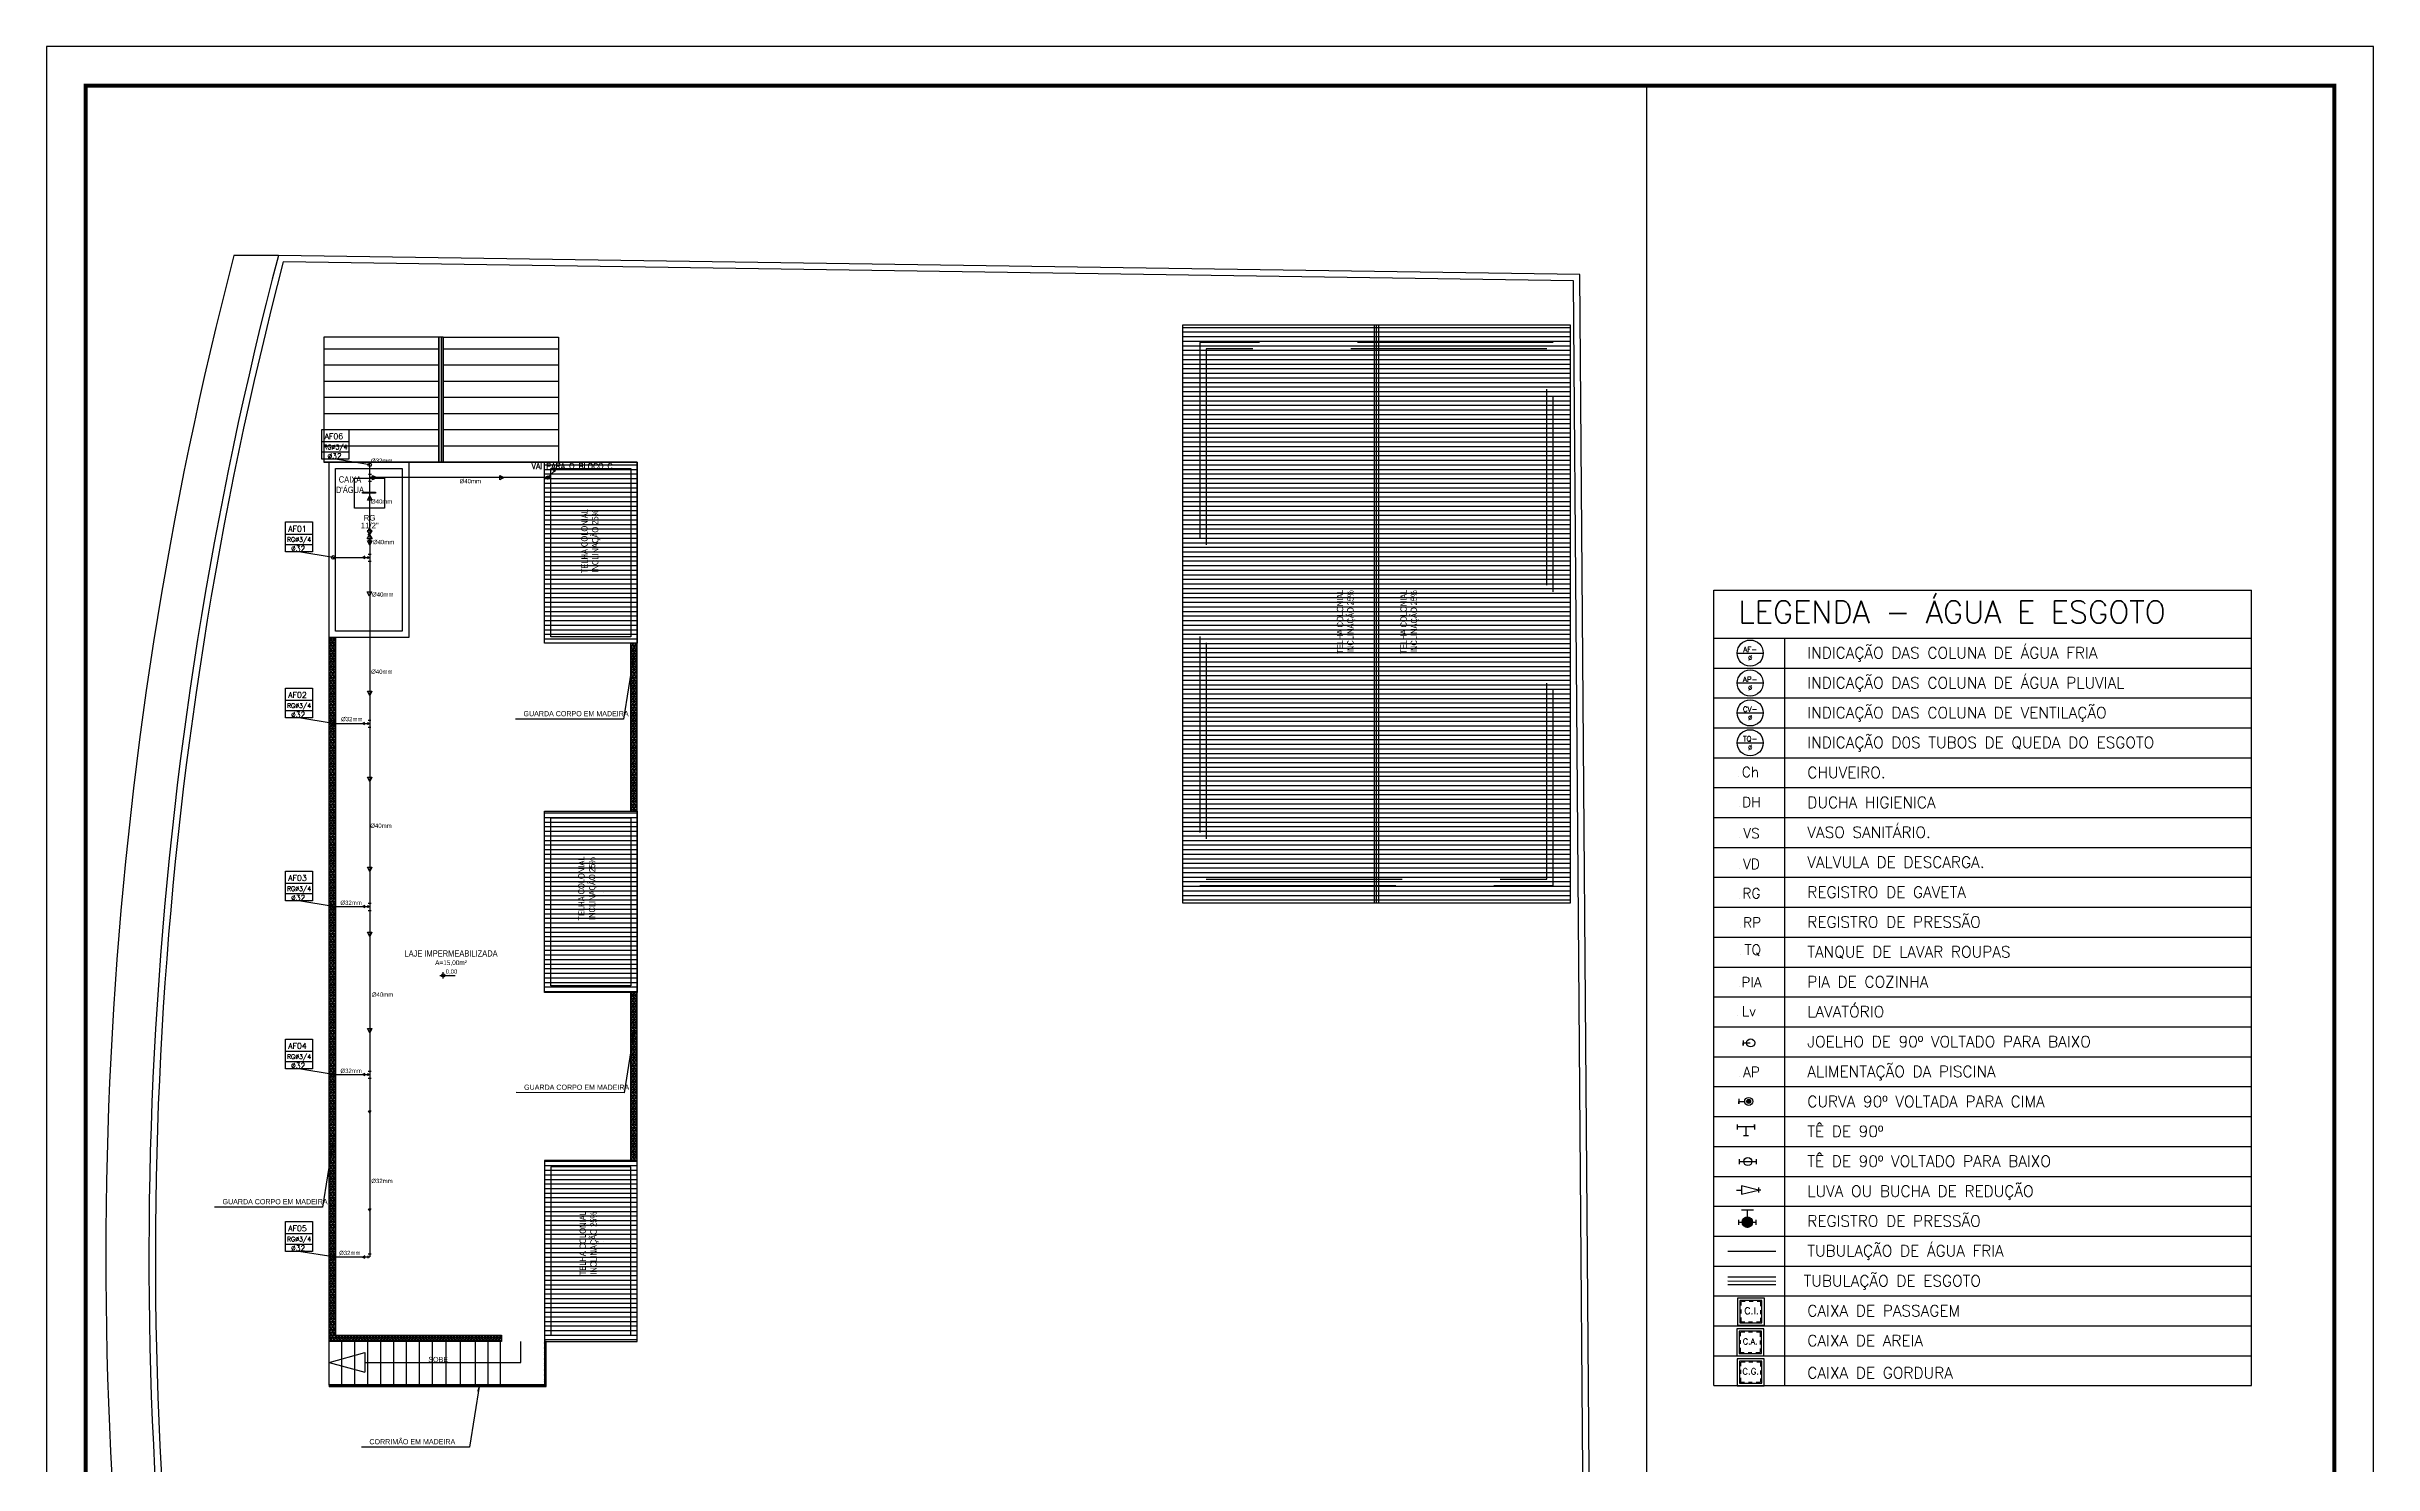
# Model space of a CAD drawing. Header units: millimetres. Extents: x 4156 to 4603, y 996 to 1078.
# Drawn here: x 4448.3 to 4507.7, y 1041.6 to 1077.8 of the extents above; entities that cross this region are included whole.
import ezdxf
from ezdxf.enums import TextEntityAlignment as Align

# ---------------------------------------------------------------- set-up
doc = ezdxf.new("R2010")
doc.units = ezdxf.units.MM
doc.header["$LTSCALE"] = 20
for name, pattern in [('DASHDOT', [1, 0.5, -0.25, 0, -0.25]), ('HIDDEN', [0.375, 0.25, -0.125]), ('HIDDEN2', [0.1875, 0.125, -0.0625]), ('HIDDENX2', [0.75, 0.5, -0.25])]:
    doc.linetypes.add(name, pattern=pattern)
for name, color, linetype in [('-HIDRO', 8, 'Continuous'), ('A-PEN-W', 7, 'Continuous'), ('AF', 5, 'Continuous'), ('CONEXÃO_HIDRÁULICA', 2, 'Continuous'), ('COTAS', 7, 'Continuous'), ('E-txt-g', 3, 'Continuous'), ('Eixo', 4, 'HIDDENX2'), ('HIDROGRAFIA', 4, 'Continuous'), ("LINHA - PROJETU'S", 1, 'Continuous'), ('P2', 1, 'Continuous'), ('Prumadas_L', 1, 'Continuous'), ('Prumadas_Q', 3, 'Continuous'), ('Prumadas_T', 2, 'Continuous'), ('TEXTO', 3, 'Continuous'), ('TUBULAÇÃO_ESGOTO', 5, 'Continuous'), ('TUBULAÇÃO_HIDRÁULICA', 5, 'Continuous'), ('TXT_0', 7, 'Continuous'), ('TXT_1', 2, 'Continuous'), ('TXT_2', 6, 'Continuous')]:
    doc.layers.add(name, color=color, linetype=linetype)
doc.layers.add('E-Txt-W', color=7, linetype='Continuous', lineweight=20)
doc.styles.add('ADITIVOCAD', font='ROMANS.shx')
doc.styles.add('F2', font='ARIALN.TTF')
doc.styles.add('R80', font='simplex.shx', dxfattribs={"height": 12})
doc.styles.add('REG60', font='romans.shx', dxfattribs={"width": 0.8, "height": 0.15})
doc.styles.add('REG80', font='romans.shx', dxfattribs={"width": 0.8, "height": 0.2})
doc.styles.add('ROMANS', font='romans__.ttf', dxfattribs={"height": 0.1})
doc.styles.get("Standard").update_dxf_attribs({"font": 'arial.ttf'})
doc.dimstyles.get("Standard").update_dxf_attribs({"dimtxt": 0.18, "dimasz": 0.18, "dimexe": 0.18, "dimexo": 0.0625, "dimgap": 0.09, "dimtad": 0, "dimtih": 1, "dimtoh": 1, "dimdec": 4, "dimzin": 0, "dimdsep": 46, "dimtxsty": 'Standard', "dimcen": 0.09, "dimadec": 0, "dimazin": 0, "dimtfac": 1, "dimtdec": 4, "dimtofl": 0, "dimtmove": 0, "dimatfit": 3, "dimfxl": 1, "dimtolj": 1, "dimtzin": 0, "dimarcsym": 0})
pattern_1 = [(180, (1889.31126, 700.50712), (-2e-17, -0.116875), [])]
pattern_2 = [(0, (1889.31126, 700.507116), (0, 0.06875), []), (60, (1889.31126, 700.507116), (-0.0595392465, 0.034375), []), (120, (1889.31126, 700.507116), (-0.0595392465, -0.034375), [])]

# ---------------------------------------------------------------- blocks, each defined once
blk = doc.blocks.new('TXT-AMB75')
at = {"layer": 'E-txt-g', "style": 'REG80', "width": 0.8, "flags": 8}
blk.add_attdef('TXT', text='', height=0.2, dxfattribs=at).set_placement((0.005, 0.296), align=Align.CENTER)
at = {"layer": 'E-Txt-W', "style": 'REG60', "width": 0.8, "flags": 8}
blk.add_attdef('TXT', text='', height=0.15, dxfattribs=at).set_placement((0.005, 0.027), align=Align.CENTER)
blk = doc.blocks.new('Seta')
at = {"layer": 'AF'}
blk.add_hatch(color=256, dxfattribs=at).paths.add_polyline_path([(-0.1, 0), (-0.1, 0), (0, 0), (0, 0), (0.1, 0), (0, 0), (0, 0)])
for p, q in [((0, 0), (-0.1, 0)), ((-0.1, 0), (-0.1, 0)), ((0.1, 0), (0, 0)), ((0, 0), (0, 0)), ((0, 0), (-0.1, 0)), ((0.1, 0), (0, 0)), ((0, 0), (0, 0))]:
    blk.add_line(p, q, dxfattribs=at)
blk = doc.blocks.new('NV')
at = {"color": 4, "linetype": 'ByBlock', "ltscale": 0.5}
for p, q in [((-1.414, -0.142), (-1.414, 0.107)), ((-1.539, -0.018), (-0.953, -0.018))]:
    blk.add_line(p, q, dxfattribs=at)
at = {"color": 4, "ltscale": 2.5}
blk.add_circle((-1.414, -0.018), 0.0622, dxfattribs=at)
at = {"color": 4}
for points in [[(-1.414, -0.018), (-1.458, 0.026), (-1.476, -0.018), (-1.472, 0.006)], [(-1.414, -0.018), (-1.414, 0.045), (-1.458, 0.026), (-1.438, 0.04)], [(-1.414, -0.018), (-1.352, -0.018), (-1.37, -0.062), (-1.357, -0.041)], [(-1.414, -0.018), (-1.37, -0.062), (-1.414, -0.08), (-1.39, -0.075)]]:
    blk.add_solid(points, dxfattribs=at)
at = {"layer": 'E-Txt-W', "color": 4, "ltscale": 2.5, "style": 'F2'}
blk.add_attdef('COTAPISO', (-1.306, 0.073), '', height=0.15, dxfattribs=at)
blk = doc.blocks.new('CIRCULOS')
at = {"layer": 'COTAS'}
for p, q in [((-4, 0), (4, 0)), ((0, 4), (0, -4))]:
    blk.add_line(p, q, dxfattribs=at)
for radius in [2, 1]:
    blk.add_circle((0, 0), radius, dxfattribs=at)
blk = doc.blocks.new('Adh_Afn')
blk.add_line((-0.25, 0), (0.25, 0))
blk.add_circle((0, 0), 0.25)
at = {"flags": 8}
for tag, p in [('$AF', (0, 0.07)), ('$DIAM', (0, -0.091))]:
    blk.add_attdef(tag, text='', height=0.1, dxfattribs=at).set_placement(p, align=Align.MIDDLE)
blk = doc.blocks.new('ADH_HIUTILIZ1')
blk.add_line((0.12, 0), (0.12, 0))
at = {"flags": 8}
blk.add_attdef('$N', text='', height=0.09, dxfattribs=at).set_placement((0.226, 0.042), align=Align.MIDDLE)
blk = doc.blocks.new('Adh_cx_j90b')
blk.add_lwpolyline([(-0.068, 0.022), (-0.068, -0.022), (-0.068, 0), (-0.006, 0)])
blk.add_circle((0, 0), 0.0359)
blk = doc.blocks.new('Adh_cx_c90c')
h = blk.add_hatch()
h.set_pattern_fill('_U', color=256, scale=0.002, angle=45, style=0, double=1, pattern_type=0)
h.set_pattern_definition([(45, (-6.0733674, -5.0413484), (-0.00141421356, 0.00141421356), []), (135, (-6.0733674, -5.0413484), (-0.00141421356, -0.00141421356), [])])
h.paths.add_polyline_path([(-0.017, 0, 1), (0.017, 0, 1)])
blk.add_lwpolyline([(-0.088, 0.022), (-0.088, -0.023), (-0.088, 0), (-0.036, 0)])
for radius in [0.0359, 0.017]:
    blk.add_circle((0, 0), radius)
blk = doc.blocks.new('Adh_cx_te90')
for p, q in [((-0.075, -0.0225), (-0.075, 0.0225)), ((0.075, 0), (-0.075, 0)), ((0, -0.075), (0, 0)), ((0.075, 0), (0.075, 0.0225)), ((0.075, 0.0225), (0.075, -0.0225)), ((-0.0225, -0.075), (0.0225, -0.075))]:
    blk.add_line(p, q)
blk = doc.blocks.new('Adh_cx_te90b')
for p, q in [((-0.078, 0.0225), (-0.078, -0.0225)), ((-0.078, 0), (0.078, 0)), ((0.078, -0.0225), (0.078, 0.0225))]:
    blk.add_line(p, q)
blk.add_circle((0, 0), 0.0359)
blk = doc.blocks.new('Adh_cx_lvr')
for p, q in [((0, 0), (-0.15, 0.0375)), ((-0.15, 0.0375), (-0.15, -0.0375)), ((-0.15, -0.0375), (0, 0)), ((0, 0.0225), (0, -0.0225)), ((-0.195, 0), (-0.15, 0)), ((0.0225, 0), (0, 0))]:
    blk.add_line(p, q)
blk = doc.blocks.new('Adh_acs_rg')
h = blk.add_hatch()
h.set_pattern_fill('_U', color=256, scale=0.002, angle=45, style=0, double=1)
h.set_pattern_definition([(45, (-7.4131718, -5.1711377), (-0.00141421356, 0.00141421356), []), (135, (-7.4131718, -5.1711377), (-0.00141421356, -0.00141421356), [])])
h.paths.add_polyline_path([(-0.046, 0, 1), (0.046, 0, 1)])
for p, q in [((-0.078, 0.022), (-0.078, -0.022)), ((0.053, 0.108), (-0.053, 0.108)), ((0, 0.046), (0, 0.108)), ((0.078, -0.022), (0.078, 0.022)), ((-0.078, 0), (-0.046, 0)), ((0.046, 0), (0.078, 0))]:
    blk.add_line(p, q)
blk.add_circle((0, 0), 0.046)
blk = doc.blocks.new('Adhs_RefTbl')
at = {"color": 0, "linetype": 'ByBlock', "ltscale": 0.5}
blk.add_line((-0.321, 0), (0.321, 0), dxfattribs=at)
blk = doc.blocks.new('inp_cx')
for p, q in [((40, 40), (-40, 40)), ((-40, 40), (-40, -40)), ((40, -40), (40, 40)), ((-40, -40), (40, -40))]:
    blk.add_line(p, q)
at = {"color": 1, "linetype": 'Continuous', "ltscale": 0.5}
for p, q in [((33, 33), (-33, 33)), ((-33, 33), (-33, -33)), ((33, -33), (33, 33)), ((-33, -33), (33, -33))]:
    blk.add_line(p, q, dxfattribs=at)
at = {"color": 1, "linetype": 'HIDDEN', "ltscale": 0.5}
for p, q in [((30, 30), (-30, 30)), ((-30, 30), (-30, -30)), ((30, -30), (30, 30)), ((-30, -30), (30, -30))]:
    blk.add_line(p, q, dxfattribs=at)
at = {"style": 'R80'}
blk.add_text('C.I.', height=20.59, dxfattribs=at).set_placement((-19.6, -7.5))
blk = doc.blocks.new('_cxgordu')
for p, q in [((40, 40), (-40, 40)), ((-40, 40), (-40, -40)), ((40, -40), (40, 40)), ((-40, -40), (40, -40))]:
    blk.add_line(p, q)
at = {"color": 1, "linetype": 'Continuous', "ltscale": 0.5}
for p, q in [((33, 33), (-33, 33)), ((-33, 33), (-33, -33)), ((33, -33), (33, 33)), ((-33, -33), (33, -33))]:
    blk.add_line(p, q, dxfattribs=at)
at = {"color": 1, "linetype": 'HIDDEN', "ltscale": 0.5}
for p, q in [((30, 30), (-30, 30)), ((-30, 30), (-30, -30)), ((30, -30), (30, 30)), ((-30, -30), (30, -30))]:
    blk.add_line(p, q, dxfattribs=at)
at = {"style": 'R80'}
blk.add_text('C.G.', height=18.48, dxfattribs=at).set_placement((-24.3, -6.9))
blk = doc.blocks.new('_cxareia')
for p, q in [((40, 40), (-40, 40)), ((-40, 40), (-40, -40)), ((40, -40), (40, 40)), ((-40, -40), (40, -40))]:
    blk.add_line(p, q)
at = {"color": 1, "linetype": 'Continuous', "ltscale": 0.5}
for p, q in [((33, 33), (-33, 33)), ((-33, 33), (-33, -33)), ((33, -33), (33, 33)), ((-33, -33), (33, -33))]:
    blk.add_line(p, q, dxfattribs=at)
at = {"color": 1, "linetype": 'HIDDEN', "ltscale": 0.5}
for p, q in [((30, 30), (-30, 30)), ((-30, 30), (-30, -30)), ((30, -30), (30, 30)), ((-30, -30), (30, -30))]:
    blk.add_line(p, q, dxfattribs=at)
at = {"style": 'R80'}
blk.add_text('C.A.', height=17.28, dxfattribs=at).set_placement((-22, -6.1))

msp = doc.modelspace()

# ---------------------------------------------------------------- hatches: boundary and pattern name
at = {"layer": '-HIDRO', "linetype": 'Continuous'}
h = msp.add_hatch(dxfattribs=at)
h.set_pattern_fill('ANSI31', color=256, scale=3.3, angle=135, style=0)
h.set_pattern_definition([(180, (1889.31126, 700.5071), (-6e-17, -0.4125), [])])
h.paths.add_polyline_path([(4455.344, 1067.212), (4458.285, 1067.212), (4458.285, 1070.402), (4455.344, 1070.402)])
h.paths.add_polyline_path([(4461.337, 1067.212), (4458.395, 1067.212), (4458.395, 1070.402), (4461.337, 1070.402)])
h = msp.add_hatch(dxfattribs=at)
h.set_pattern_fill('ANSI31', color=256, scale=0.935, angle=135, style=0)
h.set_pattern_definition(pattern_1)
h.paths.add_polyline_path([(4477.269, 1055.966), (4487.169, 1055.966), (4487.169, 1070.706), (4477.269, 1070.706)])
h = msp.add_hatch(dxfattribs=at)
h.set_pattern_fill('ANSI31', color=256, scale=0.935, angle=135, style=0)
h.set_pattern_definition(pattern_1)
h.paths.add_polyline_path([(4460.98, 1067.212), (4463.345, 1067.212), (4463.345, 1062.592), (4460.98, 1062.592)])
h.paths.add_polyline_path([(4460.98, 1058.302), (4463.345, 1058.302), (4463.345, 1053.682), (4460.98, 1053.682)])
h.paths.add_polyline_path([(4460.98, 1044.772), (4463.345, 1044.772), (4463.345, 1049.392), (4460.98, 1049.392)])
at = {"layer": '-HIDRO'}
h = msp.add_hatch(dxfattribs=at)
h.set_pattern_fill('NET3', color=256, scale=0.55, style=0)
h.set_pattern_definition(pattern_2)
edge = h.paths.add_edge_path()
edge.add_line((4459.88, 1044.937), (4459.88, 1044.772))
edge.add_line((4459.88, 1044.772), (4455.48, 1044.772))
edge.add_line((4455.48, 1044.772), (4455.48, 1062.738))
edge.add_line((4455.48, 1062.738), (4455.645, 1062.738))
edge.add_line((4455.645, 1062.738), (4455.645, 1044.937))
edge.add_line((4455.645, 1044.937), (4459.88, 1044.937))
edge.add_line((4459.88, 1044.937), (4459.88, 1044.772))
h = msp.add_hatch(dxfattribs=at)
h.set_pattern_fill('NET3', color=256, scale=0.55, style=0)
h.set_pattern_definition(pattern_2)
h.paths.add_polyline_path([(4463.345, 1053.682), (4463.18, 1053.682), (4463.18, 1049.392), (4463.345, 1049.392)])
h.paths.add_polyline_path([(4463.345, 1062.592), (4463.18, 1062.592), (4463.18, 1058.302), (4463.345, 1058.302)])
h = msp.add_hatch(dxfattribs=at)
h.set_pattern_fill('NET3', color=256, scale=0.55, style=0)
h.set_pattern_definition(pattern_2)
h.paths.add_polyline_path([(4455.48, 1043.672), (4455.48, 1043.628), (4461.024, 1043.628), (4461.024, 1044.772), (4460.98, 1044.772), (4460.98, 1043.672)])

# ---------------------------------------------------------------- linework, layer by layer
for p, q in [((4454.186, 1072.487), (4453.049, 1072.487)), ((4487.408, 1071.999), (4454.186, 1072.487)), ((4487.244, 1071.837), (4454.311, 1072.322)), ((4487.765, 1005.337), (4487.244, 1071.837)), ((4487.932, 1005.172), (4487.408, 1071.999)), ((4458.285, 1070.402), (4458.285, 1067.212)), ((4458.395, 1070.402), (4458.285, 1070.402)), ((4458.395, 1070.402), (4458.395, 1067.212)), ((4482.164, 1055.966), (4482.164, 1070.706)), ((4482.274, 1055.966), (4482.274, 1070.706)), ((4463.345, 1067.212), (4455.48, 1067.212)), ((4463.345, 1044.772), (4463.345, 1067.212)), ((4463.18, 1058.302), (4463.18, 1062.592)), ((4463.345, 1058.302), (4463.345, 1062.592)), ((4463.18, 1049.392), (4463.18, 1053.682)), ((4463.345, 1049.392), (4463.345, 1053.682))]:
    msp.add_line(p, q, dxfattribs=at)
at = {"layer": '-HIDRO', "linetype": 'Continuous'}
for p, q in [((4458.34, 1070.402), (4458.34, 1067.212)), ((4482.219, 1055.966), (4482.219, 1070.706)), ((4455.48, 1067.212), (4460.98, 1067.212)), ((4463.345, 1049.392), (4461.145, 1049.392)), ((4455.485, 1044.24), (4456.397, 1044.49)), ((4456.397, 1044.49), (4456.397, 1043.99)), ((4458.12, 1043.672), (4458.12, 1044.772)), ((4458.473, 1043.672), (4458.473, 1044.772)), ((4458.832, 1043.672), (4458.832, 1044.772)), ((4459.215, 1043.672), (4459.215, 1044.772)), ((4459.537, 1043.672), (4459.537, 1044.772)), ((4459.853, 1043.672), (4459.853, 1044.772)), ((4455.485, 1044.24), (4456.397, 1043.99))]:
    msp.add_line(p, q, dxfattribs=at)
at = {"layer": '-HIDRO', "linetype": 'HIDDEN2'}
for p, q in [((4455.48, 1043.672), (4455.48, 1044.772)), ((4455.81, 1043.672), (4455.81, 1044.772)), ((4456.14, 1043.672), (4456.14, 1044.772)), ((4456.47, 1043.672), (4456.47, 1044.772)), ((4456.8, 1043.672), (4456.8, 1044.772)), ((4457.13, 1043.672), (4457.13, 1044.772)), ((4457.46, 1043.672), (4457.46, 1044.772)), ((4457.79, 1043.672), (4457.79, 1044.772))]:
    msp.add_line(p, q, dxfattribs=at)
at = {"layer": '-HIDRO', "linetype": 'DASHDOT'}
for p, q in [((4460.371, 1044.24), (4460.371, 1044.772)), ((4456.397, 1044.24), (4460.371, 1044.24))]:
    msp.add_line(p, q, dxfattribs=at)
at = {"layer": '-HIDRO'}
for points in [[(4453.049, 1072.487, 0.099318), (4450.799, 1032.565, 0.188246), (4474.585, 1000.057)], [(4454.186, 1072.487, 0.099873), (4451.879, 1032.784, 0.183533), (4474.4, 1001.488)], [(4454.311, 1072.322, 0.099477), (4452.041, 1032.817, 0.184298), (4474.645, 1001.52)]]:
    msp.add_lwpolyline(points, format="xyb", dxfattribs=at)
for points in [[(4455.344, 1067.212), (4458.285, 1067.212), (4458.285, 1070.402), (4455.344, 1070.402)], [(4461.337, 1067.212), (4458.395, 1067.212), (4458.395, 1070.402), (4461.337, 1070.402)], [(4477.269, 1055.966), (4487.169, 1055.966), (4487.169, 1070.706), (4477.269, 1070.706)], [(4460.98, 1067.212), (4463.345, 1067.212), (4463.345, 1062.592), (4460.98, 1062.592)], [(4461.145, 1067.047), (4463.18, 1067.047), (4463.18, 1062.757), (4461.145, 1062.757)], [(4460.98, 1058.302), (4463.345, 1058.302), (4463.345, 1053.682), (4460.98, 1053.682)], [(4461.145, 1058.137), (4463.18, 1058.137), (4463.18, 1053.847), (4461.145, 1053.847)], [(4460.98, 1044.772), (4463.345, 1044.772), (4463.345, 1049.392), (4460.98, 1049.392)], [(4461.145, 1044.937), (4463.18, 1044.937), (4463.18, 1049.227), (4461.145, 1049.227)]]:
    msp.add_lwpolyline(points, close=True, dxfattribs=at)
at = {"layer": '-HIDRO', "linetype": 'HIDDEN'}
for points in [[(4477.709, 1056.406), (4486.729, 1056.406), (4486.729, 1070.266), (4477.709, 1070.266)], [(4477.874, 1056.571), (4486.564, 1056.571), (4486.564, 1070.101), (4477.874, 1070.101)]]:
    msp.add_lwpolyline(points, close=True, dxfattribs=at)
at = {"layer": '-HIDRO', "linetype": 'Continuous'}
for points in [[(4455.48, 1067.212), (4457.515, 1067.212), (4457.515, 1062.738), (4455.48, 1062.738)], [(4455.645, 1067.047), (4457.35, 1067.047), (4457.35, 1062.903), (4455.645, 1062.903)], [(4456.128, 1066.806), (4456.898, 1066.806), (4456.898, 1066.036), (4456.128, 1066.036)], [(4456.332, 1066.446), (4456.667, 1066.446), (4456.667, 1066.421), (4456.332, 1066.421)]]:
    msp.add_lwpolyline(points, close=True, dxfattribs=at)
at = {"layer": '-HIDRO'}
for points in [[(4459.88, 1044.937), (4459.88, 1044.772), (4455.48, 1044.772), (4455.48, 1062.738), (4455.645, 1062.738), (4455.645, 1044.937), (4459.88, 1044.937), (4459.88, 1044.772)], [(4455.48, 1043.672), (4455.48, 1043.628), (4461.024, 1043.628), (4461.024, 1044.772), (4460.98, 1044.772), (4460.98, 1043.672), (4455.48, 1043.672)]]:
    msp.add_lwpolyline(points, dxfattribs=at)
for p, q in [((4461.068, 1066.817), (4461.263, 1067.012)), ((4461.263, 1067.012), (4461.206, 1066.978)), ((4461.263, 1067.012), (4461.229, 1066.955)), ((4456.58, 1065.461, 2.013), (4456.453, 1065.461, 2.013)), ((4456.453, 1065.256, 2.013), (4456.58, 1065.461, 2.013)), ((4456.453, 1065.461, 2.013), (4456.58, 1065.256, 2.013)), ((4456.58, 1065.256, 2.013), (4456.453, 1065.256, 2.013)), ((4456.517, 1065.359, 2.013), (4456.467, 1065.359, 2.013)), ((4456.48, 1065.498, 2.013), (4456.553, 1065.498, 2.013)), ((4456.48, 1065.219, 2.013), (4456.553, 1065.219, 2.013))]:
    msp.add_line(p, q)
msp.add_ellipse((4461.068, 1066.817), major_axis=(0.0301, 0.0301), ratio=1, start_param=0.785398, end_param=7.068583)
at = {"layer": 'AF'}
for p, q in [((4456.517, 1065.498, 2.013), (4456.517, 1067.142, 2.013)), ((4461.068, 1066.817), (4456.517, 1066.817, 2.013)), ((4456.517, 1065.498, 2.013), (4456.517, 1046.931, 2.013)), ((4456.517, 1065.147, 2.013), (4456.517, 1065.256, 2.013)), ((4455.588, 1064.781), (4456.517, 1064.781, 2.013)), ((4455.583, 1060.544, 0.02), (4456.512, 1060.544, 2.033)), ((4455.588, 1055.872), (4456.517, 1055.872, 2.013)), ((4455.588, 1051.588), (4456.517, 1051.588, 2.013)), ((4455.588, 1046.931), (4456.517, 1046.931, 2.013))]:
    msp.add_line(p, q, dxfattribs=at)
for points in [[(4456.702, 1066.817, 2.002), (4456.592, 1066.762, 2.002), (4456.592, 1066.872, 2.002), (4456.702, 1066.817, 2.002)], [(4459.945, 1066.817, 0.568), (4459.835, 1066.762, 0.568), (4459.835, 1066.872, 0.568), (4459.945, 1066.817, 0.568)], [(4456.517, 1066.352, 2.013), (4456.572, 1066.242, 2.013), (4456.462, 1066.242, 2.013), (4456.517, 1066.352, 2.013)], [(4456.517, 1065.092, 2.013), (4456.462, 1065.202, 2.013), (4456.572, 1065.202, 2.013), (4456.517, 1065.092, 2.013)], [(4456.337, 1064.781, 2.013), (4456.392, 1064.754, 2.013), (4456.392, 1064.809, 2.013), (4456.337, 1064.781, 2.013)], [(4456.511, 1063.79, 2.013), (4456.456, 1063.9, 2.013), (4456.566, 1063.9, 2.013), (4456.511, 1063.79, 2.013)], [(4456.517, 1061.255, 2.013), (4456.462, 1061.365, 2.013), (4456.572, 1061.365, 2.013), (4456.517, 1061.255, 2.013)], [(4456.332, 1060.544, 2.033), (4456.387, 1060.516, 2.033), (4456.387, 1060.571, 2.033), (4456.332, 1060.544, 2.033)], [(4456.517, 1059.067, 2.013), (4456.462, 1059.177, 2.013), (4456.572, 1059.177, 2.013), (4456.517, 1059.067, 2.013)], [(4456.517, 1056.767, 2.013), (4456.462, 1056.877, 2.013), (4456.572, 1056.877, 2.013), (4456.517, 1056.767, 2.013)], [(4456.337, 1055.872, 2.013), (4456.392, 1055.844, 2.013), (4456.392, 1055.899, 2.013), (4456.337, 1055.872, 2.013)], [(4456.517, 1055.105, 2.013), (4456.462, 1055.215, 2.013), (4456.572, 1055.215, 2.013), (4456.517, 1055.105, 2.013)], [(4456.517, 1052.652, 2.013), (4456.462, 1052.762, 2.013), (4456.572, 1052.762, 2.013), (4456.517, 1052.652, 2.013)], [(4456.337, 1051.588, 2.013), (4456.392, 1051.56, 2.013), (4456.392, 1051.615, 2.013), (4456.337, 1051.588, 2.013)], [(4456.517, 1050.607, 2.013), (4456.489, 1050.662, 2.013), (4456.544, 1050.662, 2.013), (4456.517, 1050.607, 2.013)], [(4456.517, 1048.107, 2.013), (4456.489, 1048.162, 2.013), (4456.544, 1048.162, 2.013), (4456.517, 1048.107, 2.013)], [(4456.337, 1046.93, 2.013), (4456.392, 1046.903, 2.013), (4456.392, 1046.958, 2.013), (4456.337, 1046.93, 2.013)]]:
    msp.add_polyline3d(points, dxfattribs=at)
for centre in [(4456.518, 1067.142, 2.015), (4455.588, 1064.781), (4455.588, 1060.543), (4455.588, 1055.872), (4455.588, 1051.588), (4455.588, 1046.931)]:
    msp.add_circle(centre, 0.0452, dxfattribs=at)
at = {"layer": 'CONEXÃO_HIDRÁULICA'}
for p, q in [((4456.559, 1066.901, 2.002), (4456.484, 1066.901, 2.002)), ((4456.568, 1066.85, 2.002), (4456.568, 1066.784, 2.002)), ((4456.559, 1066.719, 2.002), (4456.484, 1066.719, 2.002)), ((4456.471, 1064.814, 2.013), (4456.471, 1064.748, 2.013)), ((4456.479, 1064.865, 2.013), (4456.554, 1064.865, 2.013)), ((4456.479, 1064.683, 2.013), (4456.554, 1064.683, 2.013)), ((4456.466, 1060.577, 2.033), (4456.466, 1060.511, 2.033)), ((4456.474, 1060.628, 2.033), (4456.549, 1060.628, 2.033)), ((4456.474, 1060.446, 2.033), (4456.549, 1060.446, 2.033)), ((4456.471, 1055.905, 2.013), (4456.471, 1055.839, 2.013)), ((4456.479, 1055.956, 2.013), (4456.554, 1055.956, 2.013)), ((4456.479, 1055.774, 2.013), (4456.554, 1055.774, 2.013)), ((4456.471, 1051.621, 2.013), (4456.471, 1051.555, 2.013)), ((4456.479, 1051.672, 2.013), (4456.554, 1051.672, 2.013)), ((4456.479, 1051.49, 2.013), (4456.554, 1051.49, 2.013)), ((4456.471, 1046.964, 2.013), (4456.471, 1046.898, 2.013)), ((4456.479, 1047.015, 2.013), (4456.554, 1047.015, 2.013))]:
    msp.add_line(p, q, dxfattribs=at)
at = {"layer": 'Eixo'}
msp.add_line((4491.185, 1046.318), (4492.409, 1046.317), dxfattribs=at)
at = {"layer": "LINHA - PROJETU'S", "color": 1}
msp.add_line((4489.121, 997.216), (4489.121, 1076.816), dxfattribs=at)
at = {"layer": 'P2'}
msp.add_lwpolyline([(4507.668, 996.216), (4507.668, 1077.816), (4448.268, 1077.816), (4448.268, 996.216)], close=True, dxfattribs=at)
at = {"layer": 'P2', "const_width": 0.1}
msp.add_lwpolyline([(4506.668, 997.216), (4506.668, 1076.816), (4449.268, 1076.816), (4449.268, 997.216)], close=True, dxfattribs=at)
at = {"layer": 'Prumadas_L'}
for p, q in [((4455.294, 1067.738, 5.627), (4455.988, 1067.738, 5.627)), ((4455.294, 1067.472, 5.627), (4455.988, 1067.472, 5.627)), ((4456.517, 1067.142, 2.013), (4455.641, 1067.284, 5.627)), ((4454.365, 1065.378, 3.614), (4455.059, 1065.378, 3.614)), ((4454.365, 1065.111, 3.614), (4455.059, 1065.111, 3.614)), ((4455.588, 1064.781), (4454.712, 1064.923, 3.614)), ((4454.365, 1061.139, 3.614), (4455.059, 1061.139, 3.614)), ((4454.365, 1060.873, 3.614), (4455.059, 1060.873, 3.614)), ((4455.588, 1060.543), (4454.712, 1060.685, 3.614)), ((4454.365, 1056.468, 3.614), (4455.059, 1056.468, 3.614)), ((4454.365, 1056.202, 3.614), (4455.059, 1056.202, 3.614)), ((4455.588, 1055.872), (4454.712, 1056.014, 3.614)), ((4454.365, 1052.184, 3.614), (4455.059, 1052.184, 3.614)), ((4454.365, 1051.918, 3.614), (4455.059, 1051.918, 3.614)), ((4455.588, 1051.588), (4454.712, 1051.729, 3.614)), ((4454.365, 1047.527, 3.614), (4455.059, 1047.527, 3.614)), ((4454.365, 1047.261, 3.614), (4455.059, 1047.261, 3.614)), ((4455.588, 1046.931), (4454.712, 1047.072, 3.614))]:
    msp.add_line(p, q, dxfattribs=at)
at = {"layer": 'Prumadas_Q'}
for p, q in [((4455.294, 1068.045, 5.627), (4455.988, 1068.045, 5.627)), ((4455.294, 1067.284, 5.627), (4455.294, 1068.045, 5.627)), ((4455.988, 1068.045, 5.627), (4455.988, 1067.284, 5.627)), ((4455.988, 1067.284, 5.627), (4455.294, 1067.284, 5.627)), ((4454.365, 1065.685, 3.614), (4455.059, 1065.685, 3.614)), ((4454.365, 1064.923, 3.614), (4454.365, 1065.685, 3.614)), ((4455.059, 1065.685, 3.614), (4455.059, 1064.923, 3.614)), ((4455.059, 1064.923, 3.614), (4454.365, 1064.923, 3.614)), ((4454.365, 1061.446, 3.614), (4455.059, 1061.446, 3.614)), ((4454.365, 1060.685, 3.614), (4454.365, 1061.446, 3.614)), ((4455.059, 1061.446, 3.614), (4455.059, 1060.685, 3.614)), ((4455.059, 1060.685, 3.614), (4454.365, 1060.685, 3.614)), ((4454.365, 1056.775, 3.614), (4455.059, 1056.775, 3.614)), ((4454.365, 1056.014, 3.614), (4454.365, 1056.775, 3.614)), ((4455.059, 1056.775, 3.614), (4455.059, 1056.014, 3.614)), ((4455.059, 1056.014, 3.614), (4454.365, 1056.014, 3.614)), ((4454.365, 1052.491, 3.614), (4455.059, 1052.491, 3.614)), ((4454.365, 1051.729, 3.614), (4454.365, 1052.491, 3.614)), ((4455.059, 1052.491, 3.614), (4455.059, 1051.729, 3.614)), ((4455.059, 1051.729, 3.614), (4454.365, 1051.729, 3.614)), ((4454.365, 1047.834, 3.614), (4455.059, 1047.834, 3.614)), ((4454.365, 1047.072, 3.614), (4454.365, 1047.834, 3.614)), ((4455.059, 1047.834, 3.614), (4455.059, 1047.072, 3.614)), ((4455.059, 1047.072, 3.614), (4454.365, 1047.072, 3.614))]:
    msp.add_line(p, q, dxfattribs=at)
at = {"layer": 'TUBULAÇÃO_ESGOTO'}
for p, q in [((4492.409, 1046.412), (4491.185, 1046.413)), ((4492.409, 1046.222), (4491.185, 1046.222))]:
    msp.add_line(p, q, dxfattribs=at)
at = {"layer": 'TXT_1'}
for p, q in [((4490.832, 1043.647), (4490.832, 1063.943)), ((4490.832, 1063.943), (4504.554, 1063.943)), ((4490.832, 1043.647), (4490.832, 1063.943)), ((4504.554, 1043.647), (4504.554, 1063.943)), ((4490.832, 1062.722), (4504.554, 1062.722)), ((4492.644, 1043.647), (4492.644, 1062.722)), ((4490.832, 1061.959), (4504.554, 1061.959)), ((4490.832, 1061.196), (4504.554, 1061.196)), ((4490.832, 1060.433), (4504.554, 1060.433)), ((4490.832, 1059.67), (4504.554, 1059.67)), ((4490.832, 1058.907), (4504.554, 1058.907)), ((4490.832, 1058.144), (4504.554, 1058.144)), ((4490.832, 1057.381), (4504.554, 1057.381)), ((4490.832, 1056.618), (4504.554, 1056.618)), ((4490.832, 1055.855), (4504.554, 1055.855)), ((4490.832, 1055.092), (4504.554, 1055.092)), ((4490.832, 1054.329), (4504.554, 1054.329)), ((4490.832, 1053.566), (4504.554, 1053.566)), ((4490.832, 1052.803), (4504.554, 1052.803)), ((4490.832, 1052.04), (4504.554, 1052.04)), ((4490.832, 1051.277), (4504.554, 1051.277)), ((4490.832, 1051.277), (4504.554, 1051.277)), ((4490.832, 1050.514), (4504.554, 1050.514)), ((4490.832, 1049.751), (4504.554, 1049.751)), ((4490.832, 1048.988), (4504.554, 1048.988)), ((4490.832, 1048.225), (4504.554, 1048.225)), ((4490.832, 1047.462), (4504.554, 1047.462)), ((4490.832, 1047.462), (4504.554, 1047.462)), ((4490.832, 1046.699), (4504.554, 1046.699)), ((4490.832, 1045.936), (4504.554, 1045.936)), ((4490.832, 1045.173), (4504.554, 1045.173)), ((4490.832, 1044.41), (4504.554, 1044.41)), ((4490.832, 1043.647), (4504.554, 1043.647))]:
    msp.add_line(p, q, dxfattribs=at)

# ---------------------------------------------------------------- block references
at = {"layer": '-HIDRO'}
ref = msp.add_blockref('TXT-AMB75', (4456.009, 1066.405, 2.013), dxfattribs=dict(at, xscale=0.8019000000000002, yscale=0.8019000000000002, zscale=0.8019000000000002))
ref.add_attrib('TXT', 'CAIXA', dxfattribs={"layer": 'E-txt-g', "color": 2, "height": 0.1604, "style": 'F2'}).set_placement((4456.014, 1066.691, 2.013), align=Align.CENTER)
ref.add_attrib('TXT', "D'ÁGUA", dxfattribs={"layer": 'E-Txt-W', "color": 2, "height": 0.1604, "style": 'F2'}).set_placement((4456.014, 1066.426, 2.013), align=Align.CENTER)
ref = msp.add_blockref('TXT-AMB75', (4461.907, 1065.192), dxfattribs=dict(at, xscale=-0.8019000000000002, yscale=0.8019000000000002, zscale=0.8019000000000002, rotation=270))
ref.add_attrib('TXT', 'INCLINAÇÃO 25%', dxfattribs={"layer": 'E-txt-g', "color": 2, "height": 0.16038, "rotation": 90, "style": 'F2'}).set_placement((4462.353, 1065.196), align=Align.CENTER)
ref.add_attrib('TXT', 'TELHA COLONIAL', dxfattribs={"layer": 'E-Txt-W', "color": 2, "height": 0.16038, "rotation": 90, "style": 'F2'}).set_placement((4462.079, 1065.196), align=Align.CENTER)
at = {"layer": '-HIDRO', "yscale": 0.01681679999998471, "zscale": 0.01681679999998471, "rotation": 180}
for p, xscale in [((4462.483, 1065.142), -0.01681679999998471), ((4480.995, 1063.279), 0.01681679999998471), ((4483.443, 1063.279), -0.01681679999998471), ((4462.483, 1056.232), -0.01681679999998471), ((4462.483, 1047.322), -0.01681679999998471)]:
    msp.add_blockref('Seta', p, dxfattribs=dict(at, xscale=xscale))
at = {"layer": '-HIDRO'}
ref = msp.add_blockref('TXT-AMB75', (4481.653, 1063.138), dxfattribs=dict(at, xscale=0.8019000000000002, yscale=0.8019000000000002, zscale=0.8019000000000002, rotation=90))
ref.add_attrib('TXT', 'TELHA COLONIAL', dxfattribs={"layer": 'E-txt-g', "color": 2, "height": 0.16038, "rotation": 90, "style": 'F2'}).set_placement((4481.367, 1063.142), align=Align.CENTER)
ref.add_attrib('TXT', 'INCLINAÇÃO 25%', dxfattribs={"layer": 'E-Txt-W', "color": 2, "height": 0.16038, "rotation": 90, "style": 'F2'}).set_placement((4481.631, 1063.142), align=Align.CENTER)
ref = msp.add_blockref('TXT-AMB75', (4483.276, 1063.138), dxfattribs=dict(at, xscale=0.8019000000000002, yscale=0.8019000000000002, zscale=0.8019000000000002, rotation=90))
ref.add_attrib('TXT', 'TELHA COLONIAL', dxfattribs={"layer": 'E-txt-g', "color": 2, "height": 0.16038, "rotation": 90, "style": 'F2'}).set_placement((4482.99, 1063.142), align=Align.CENTER)
ref.add_attrib('TXT', 'INCLINAÇÃO 25%', dxfattribs={"layer": 'E-Txt-W', "color": 2, "height": 0.16038, "rotation": 90, "style": 'F2'}).set_placement((4483.254, 1063.142), align=Align.CENTER)
ref = msp.add_blockref('TXT-AMB75', (4461.828, 1056.328), dxfattribs=dict(at, xscale=-0.8019000000000002, yscale=0.8019000000000002, zscale=0.8019000000000002, rotation=270))
ref.add_attrib('TXT', 'INCLINAÇÃO 25%', dxfattribs={"layer": 'E-txt-g', "color": 2, "height": 0.16038, "rotation": 90, "style": 'F2'}).set_placement((4462.274, 1056.332), align=Align.CENTER)
ref.add_attrib('TXT', 'TELHA COLONIAL', dxfattribs={"layer": 'E-Txt-W', "color": 2, "height": 0.16038, "rotation": 90, "style": 'F2'}).set_placement((4462, 1056.332), align=Align.CENTER)
ref = msp.add_blockref('TXT-AMB75', (4458.589, 1054.358), dxfattribs=dict(at, xscale=0.8019000000000002, yscale=0.8019000000000002, zscale=0.8019000000000002))
ref.add_attrib('TXT', 'LAJE IMPERMEABILIZADA', dxfattribs={"layer": 'E-txt-g', "color": 2, "height": 0.16038, "style": 'F2'}).set_placement((4458.593, 1054.596), align=Align.CENTER)
ref.add_attrib('TXT', 'A=15,00m²', dxfattribs={"layer": 'E-Txt-W', "height": 0.1203, "style": 'F2'}).set_placement((4458.593, 1054.38), align=Align.CENTER)
ref = msp.add_blockref('NV', (4459.327, 1054.127), dxfattribs=dict(at, xscale=0.66, yscale=0.66, zscale=0.66))
ref.add_attrib('COTAPISO', '0,00', (4458.459, 1054.16), dxfattribs={"layer": 'E-Txt-W', "color": 4, "ltscale": 2.5, "height": 0.11, "style": 'F2'})
ref = msp.add_blockref('TXT-AMB75', (4461.863, 1047.276), dxfattribs=dict(at, xscale=-0.8019000000000002, yscale=0.8019000000000002, zscale=0.8019000000000002, rotation=270))
ref.add_attrib('TXT', 'INCLINAÇÃO 25%', dxfattribs={"layer": 'E-txt-g', "color": 2, "height": 0.16038, "rotation": 90, "style": 'F2'}).set_placement((4462.31, 1047.28), align=Align.CENTER)
ref.add_attrib('TXT', 'TELHA COLONIAL', dxfattribs={"layer": 'E-Txt-W', "color": 2, "height": 0.16038, "rotation": 90, "style": 'F2'}).set_placement((4462.035, 1047.28), align=Align.CENTER)
at = {"layer": 'A-PEN-W', "xscale": -0.011, "yscale": 0.011, "zscale": 0.011, "rotation": 270}
msp.add_blockref('CIRCULOS', (4461.068, 1066.817), dxfattribs=at)
at = {"layer": 'HIDROGRAFIA', "xscale": 0.008583775200052799, "yscale": 0.008583775199185364, "zscale": 0.008583775199171485}
for name, p in [('inp_cx', (4491.775, 1045.533)), ('_cxareia', (4491.759, 1044.753)), ('_cxgordu', (4491.768, 1043.99))]:
    msp.add_blockref(name, p, dxfattribs=at)
at = {"layer": 'TUBULAÇÃO_HIDRÁULICA', "xscale": 1.907505599815886, "yscale": 1.907505599815886, "zscale": 1.907505599815886}
msp.add_blockref('Adhs_RefTbl', (4491.797, 1047.08), dxfattribs=at)
at = {"layer": 'TXT_1'}
ref = msp.add_blockref('Adh_Afn', (4491.757, 1062.34), dxfattribs=dict(at, xscale=1.335253919870773, yscale=1.335253919870773, zscale=1.33525391987112))
ref.add_attrib('$AF', 'AF-', dxfattribs={"layer": '0', "height": 0.1335, "style": 'ADITIVOCAD', "flags": 8}).set_placement((4491.757, 1062.434), align=Align.MIDDLE)
ref.add_attrib('$DIAM', '%%C', dxfattribs={"layer": '0', "height": 0.1335, "style": 'ADITIVOCAD', "flags": 8}).set_placement((4491.757, 1062.219), align=Align.MIDDLE)
ref = msp.add_blockref('Adh_Afn', (4491.757, 1061.577), dxfattribs=dict(at, xscale=1.335253919870773, yscale=1.335253919870773, zscale=1.33525391987112))
ref.add_attrib('$AF', 'AP-', dxfattribs={"layer": '0', "height": 0.1335, "style": 'ADITIVOCAD', "flags": 8}).set_placement((4491.757, 1061.671), align=Align.MIDDLE)
ref.add_attrib('$DIAM', '%%C', dxfattribs={"layer": '0', "height": 0.1335, "style": 'ADITIVOCAD', "flags": 8}).set_placement((4491.757, 1061.456), align=Align.MIDDLE)
ref = msp.add_blockref('Adh_Afn', (4491.757, 1060.814), dxfattribs=dict(at, xscale=1.335253919870773, yscale=1.335253919870773, zscale=1.33525391987112))
ref.add_attrib('$AF', 'CV-', dxfattribs={"layer": '0', "height": 0.1335, "style": 'ADITIVOCAD', "flags": 8}).set_placement((4491.757, 1060.908), align=Align.MIDDLE)
ref.add_attrib('$DIAM', '%%C', dxfattribs={"layer": '0', "height": 0.1335, "style": 'ADITIVOCAD', "flags": 8}).set_placement((4491.757, 1060.693), align=Align.MIDDLE)
ref = msp.add_blockref('Adh_Afn', (4491.757, 1060.051), dxfattribs=dict(at, xscale=1.335253919870773, yscale=1.335253919870773, zscale=1.33525391987112))
ref.add_attrib('$AF', 'TQ-', dxfattribs={"layer": '0', "height": 0.1335, "style": 'ADITIVOCAD', "flags": 8}).set_placement((4491.757, 1060.145), align=Align.MIDDLE)
ref.add_attrib('$DIAM', '%%C', dxfattribs={"layer": '0', "height": 0.1335, "style": 'ADITIVOCAD', "flags": 8}).set_placement((4491.757, 1059.93), align=Align.MIDDLE)
ref = msp.add_blockref('ADH_HIUTILIZ1', (4491.117, 1059.186), dxfattribs=dict(at, xscale=2.861258399723829, yscale=2.861258399723829, zscale=2.861258399723829))
ref.add_attrib('$N', 'Ch', dxfattribs={"layer": '0', "height": 0.2575, "style": 'ADITIVOCAD', "flags": 8}).set_placement((4491.764, 1059.306), align=Align.MIDDLE)
ref = msp.add_blockref('ADH_HIUTILIZ1', (4491.143, 1058.417), dxfattribs=dict(at, xscale=2.861258399723829, yscale=2.861258399723829, zscale=2.861258399723829))
ref.add_attrib('$N', 'DH', dxfattribs={"layer": '0', "height": 0.2575, "style": 'ADITIVOCAD', "flags": 8}).set_placement((4491.79, 1058.538), align=Align.MIDDLE)
ref = msp.add_blockref('ADH_HIUTILIZ1', (4491.143, 1057.622), dxfattribs=dict(at, xscale=2.861258399723829, yscale=2.861258399723829, zscale=2.861258399723829))
ref.add_attrib('$N', 'VS', dxfattribs={"layer": '0', "height": 0.2575, "style": 'ADITIVOCAD', "flags": 8}).set_placement((4491.79, 1057.742), align=Align.MIDDLE)
ref = msp.add_blockref('ADH_HIUTILIZ1', (4491.143, 1056.836), dxfattribs=dict(at, xscale=2.861258399723829, yscale=2.861258399723829, zscale=2.861258399723829))
ref.add_attrib('$N', 'VD', dxfattribs={"layer": '0', "height": 0.2575, "style": 'ADITIVOCAD', "flags": 8}).set_placement((4491.79, 1056.957), align=Align.MIDDLE)
ref = msp.add_blockref('ADH_HIUTILIZ1', (4491.143, 1056.089), dxfattribs=dict(at, xscale=2.861258399723829, yscale=2.861258399723829, zscale=2.861258399723829))
ref.add_attrib('$N', 'RG', dxfattribs={"layer": '0', "height": 0.2575, "style": 'ADITIVOCAD', "flags": 8}).set_placement((4491.79, 1056.21), align=Align.MIDDLE)
ref = msp.add_blockref('ADH_HIUTILIZ1', (4491.157, 1055.346), dxfattribs=dict(at, xscale=2.861258399723829, yscale=2.861258399723829, zscale=2.861258399723829))
ref.add_attrib('$N', 'RP', dxfattribs={"layer": '0', "height": 0.2575, "style": 'ADITIVOCAD', "flags": 8}).set_placement((4491.805, 1055.467), align=Align.MIDDLE)
ref = msp.add_blockref('ADH_HIUTILIZ1', (4491.176, 1054.638), dxfattribs=dict(at, xscale=2.861258399723829, yscale=2.861258399723829, zscale=2.861258399723829))
ref.add_attrib('$N', 'TQ', dxfattribs={"layer": '0', "height": 0.2575, "style": 'ADITIVOCAD', "flags": 8}).set_placement((4491.823, 1054.759), align=Align.MIDDLE)
ref = msp.add_blockref('ADH_HIUTILIZ1', (4491.143, 1053.82), dxfattribs=dict(at, xscale=2.861258399723829, yscale=2.861258399723829, zscale=2.861258399723829))
ref.add_attrib('$N', 'PIA', dxfattribs={"layer": '0', "height": 0.2575, "style": 'ADITIVOCAD', "flags": 8}).set_placement((4491.79, 1053.94), align=Align.MIDDLE)
ref = msp.add_blockref('ADH_HIUTILIZ1', (4491.078, 1053.083), dxfattribs=dict(at, xscale=2.861258399723829, yscale=2.861258399723829, zscale=2.861258399723829))
ref.add_attrib('$N', 'Lv', dxfattribs={"layer": '0', "height": 0.2575, "style": 'ADITIVOCAD', "flags": 8}).set_placement((4491.725, 1053.203), align=Align.MIDDLE)
at = {"layer": 'TXT_1', "xscale": 2.861258399723829, "yscale": 2.861258399723829, "zscale": 2.861258399723829}
for name, p in [('Adh_cx_j90b', (4491.77, 1052.394)), ('Adh_cx_c90c', (4491.719, 1050.9)), ('Adh_cx_te90', (4491.652, 1050.249)), ('Adh_cx_te90b', (4491.697, 1049.366)), ('Adh_cx_lvr', (4491.966, 1048.639)), ('Adh_acs_rg', (4491.686, 1047.818))]:
    msp.add_blockref(name, p, dxfattribs=at)
at = {"layer": 'TXT_1'}
ref = msp.add_blockref('ADH_HIUTILIZ1', (4491.143, 1051.531), dxfattribs=dict(at, xscale=2.861258399723829, yscale=2.861258399723829, zscale=2.861258399723829))
ref.add_attrib('$N', 'AP', dxfattribs={"layer": '0', "height": 0.2575, "style": 'ADITIVOCAD', "flags": 8}).set_placement((4491.79, 1051.651), align=Align.MIDDLE)

# ---------------------------------------------------------------- texts
at = {"layer": '-HIDRO', "style": 'F2'}
for s, p in [('GUARDA CORPO EM MADEIRA', (4460.443, 1060.728)), ('GUARDA CORPO EM MADEIRA', (4460.458, 1051.196)), ('GUARDA CORPO EM MADEIRA', (4452.76, 1048.275)), ('SOBE', (4458.013, 1044.249)), ('CORRIMÃO EM MADEIRA', (4456.51, 1042.151))]:
    msp.add_text(s, height=0.132, dxfattribs=at).set_placement(p)
at = {"layer": 'Prumadas_T', "style": 'ROMANS'}
for s, height, p in [('RG%%C3/4', 0.1164, (4455.642, 1067.539, 5.627)), ('AF06', 0.1455, (4455.602, 1067.799, 5.627)), ('%%C32', 0.1409, (4455.62, 1067.296, 5.627)), ('VAI PARA O BLOCO C', 0.14553, (4461.682, 1067.037)), ('RG%%C3/4', 0.1164, (4454.713, 1065.178, 3.614)), ('AF01', 0.1455, (4454.673, 1065.438, 3.614)), ('%%C32', 0.1409, (4454.691, 1064.935, 3.614)), ('RG%%C3/4', 0.1164, (4454.713, 1060.94, 3.614)), ('AF02', 0.1455, (4454.673, 1061.2, 3.614)), ('%%C32', 0.1409, (4454.691, 1060.697, 3.614)), ('RG%%C3/4', 0.1164, (4454.713, 1056.269, 3.614)), ('AF03', 0.1455, (4454.673, 1056.529, 3.614)), ('%%C32', 0.1409, (4454.691, 1056.026, 3.614)), ('RG%%C3/4', 0.1164, (4454.713, 1051.985, 3.614)), ('AF04', 0.1455, (4454.673, 1052.245, 3.614)), ('%%C32', 0.1409, (4454.691, 1051.742, 3.614)), ('RG%%C3/4', 0.1164, (4454.713, 1047.328, 3.614)), ('AF05', 0.1455, (4454.673, 1047.588, 3.614)), ('%%C32', 0.1409, (4454.691, 1047.085, 3.614))]:
    msp.add_text(s, height=height, rotation=0, dxfattribs=at).set_placement(p, align=Align.CENTER)
at = {"layer": 'TEXTO'}
for s, p in [('Ø32mm', (4456.824, 1067.249)), ('Ø40mm', (4456.822, 1066.208)), ('Ø40mm', (4459.086, 1066.729)), ('Ø40mm', (4456.872, 1065.174, 2.013)), ('Ø40mm', (4456.85, 1063.837)), ('Ø40mm', (4456.827, 1061.865)), ('Ø32mm', (4456.06, 1060.656)), ('Ø40mm', (4456.805, 1057.935)), ('Ø32mm', (4456.042, 1055.968)), ('Ø40mm', (4456.846, 1053.626)), ('Ø32mm', (4456.043, 1051.68)), ('Ø32mm', (4456.83, 1048.871)), ('Ø32mm', (4456.01, 1047.034, 0.349))]:
    msp.add_text(s, height=0.11, dxfattribs=at).set_placement(p, align=Align.MIDDLE_CENTER)
for s, p in [('11/2"', (4456.289, 1065.523, 2.013)), ('RG', (4456.364, 1065.722, 2.013))]:
    msp.add_text(s, height=0.143, dxfattribs=at).set_placement(p)
at = {"layer": 'TXT_0', "style": 'ADITIVOCAD'}
for s, height, p in [('INDICAÇÃO DAS COLUNA DE ÁGUA FRIA', 0.28613, (4493.216, 1062.203)), ('INDICAÇÃO DAS COLUNA DE ÁGUA PLUVIAL', 0.28613, (4493.216, 1061.439)), ('INDICAÇÃO DAS COLUNA DE VENTILAÇÃO', 0.28613, (4493.216, 1060.676)), ('INDICAÇÃO D0S TUBOS DE QUEDA DO ESGOTO', 0.28613, (4493.216, 1059.913)), ('CHUVEIRO.', 0.2861, (4493.216, 1059.15)), ('DUCHA HIGIENICA', 0.28613, (4493.216, 1058.387)), ('VASO SANITÁRIO.', 0.28613, (4493.216, 1057.624)), ('VALVULA DE DESCARGA.', 0.28613, (4493.216, 1056.861)), ('REGISTRO DE GAVETA', 0.28613, (4493.216, 1056.098)), ('REGISTRO DE PRESSÃO', 0.28613, (4493.216, 1055.335)), ('TANQUE DE LAVAR ROUPAS', 0.28613, (4493.216, 1054.572)), ('PIA DE COZINHA', 0.28613, (4493.216, 1053.809)), ('LAVATÓRIO', 0.2861, (4493.216, 1053.046)), ('JOELHO DE 90º VOLTADO PARA BAIXO', 0.28613, (4493.216, 1052.283)), ('ALIMENTAÇÃO DA PISCINA', 0.28613, (4493.216, 1051.52)), ('CURVA 90º VOLTADA PARA CIMA', 0.28613, (4493.216, 1050.757)), ('TÊ DE 90º', 0.2861, (4493.216, 1049.994)), ('TÊ DE 90º VOLTADO PARA BAIXO', 0.28613, (4493.216, 1049.231)), ('LUVA OU BUCHA DE REDUÇÃO', 0.28613, (4493.216, 1048.468)), ('REGISTRO DE PRESSÃO', 0.28613, (4493.216, 1047.705)), ('TUBULAÇÃO DE ÁGUA FRIA', 0.28613, (4493.216, 1046.942)), ('TUBULAÇÃO DE ESGOTO', 0.28613, (4493.122, 1046.179)), ('CAIXA DE PASSAGEM', 0.28613, (4493.216, 1045.416)), ('CAIXA DE AREIA', 0.28613, (4493.216, 1044.653)), ('CAIXA DE GORDURA', 0.28613, (4493.216, 1043.83))]:
    msp.add_text(s, height=height, dxfattribs=at).set_placement(p)
at = {"layer": 'TXT_2', "style": 'ADITIVOCAD'}
msp.add_text('LEGENDA - ÁGUA E ESGOTO', height=0.57225, dxfattribs=at).set_placement((4491.455, 1063.103))

# ---------------------------------------------------------------- leaders
at = {"layer": '-HIDRO'}
for points in [[(4463.248, 1062.255), (4462.993, 1060.654), (4460.238, 1060.656)], [(4463.264, 1052.724), (4463.009, 1051.122), (4460.253, 1051.124)], [(4455.566, 1049.803), (4455.31, 1048.201), (4452.555, 1048.203)], [(4459.316, 1043.679), (4459.061, 1042.077), (4456.305, 1042.079)]]:
    msp.add_leader(points, dimstyle='Standard', dxfattribs=at)

doc.saveas('drawing.dxf')
